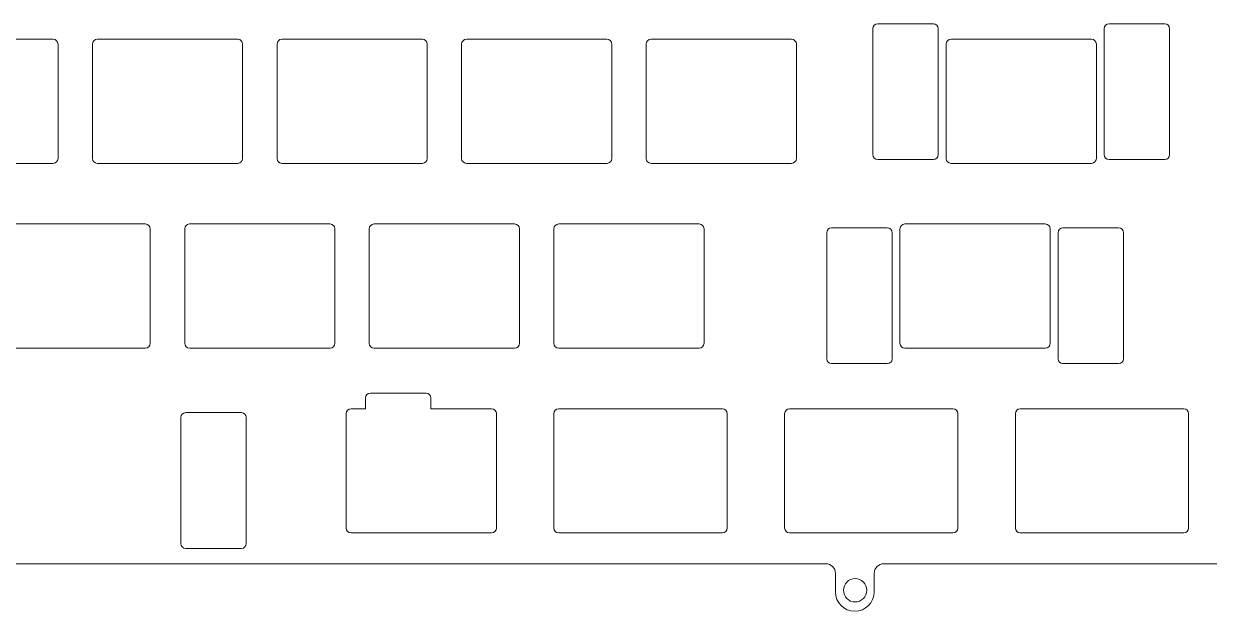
# Model space of a CAD drawing. Extents: x 132 to 481, y -549 to -243.
# Drawn here: x 294.5 to 416.9, y -372.3 to -311.7 of the extents above; entities that cross this region are included whole.
import ezdxf

# ---------------------------------------------------------------- set-up
doc = ezdxf.new("R2010")
doc.units = 0
doc.header["$MEASUREMENT"] = 0
doc.layers.add('Layer 1', color=7, linetype='Continuous')

# ---------------------------------------------------------------- blocks, each defined once
blk = doc.blocks.new('block 15')
at = {"layer": 'Layer 1', "color": 7, "lineweight": 9, "true_color": 0xffffff}
blk.add_lwpolyline([(236.67, -367.42), (377.29, -367.42)], dxfattribs=at)
blk = doc.blocks.new('block 16')
at = {"layer": 'Layer 1', "color": 7, "lineweight": 9, "true_color": 0xffffff}
blk.add_open_spline([(378.29, -368.42), (378.29, -367.87), (377.84, -367.42), (377.29, -367.42)], degree=3, dxfattribs=at)
blk = doc.blocks.new('block 17')
at = {"layer": 'Layer 1', "color": 7, "lineweight": 9, "true_color": 0xffffff}
blk.add_lwpolyline([(378.29, -368.42), (378.29, -370.32)], dxfattribs=at)
blk = doc.blocks.new('block 18')
at = {"layer": 'Layer 1', "color": 7, "lineweight": 9, "true_color": 0xffffff}
blk.add_open_spline([(378.29, -370.32), (378.29, -371.43), (379.18, -372.32), (380.29, -372.32), (381.39, -372.32), (382.29, -371.43), (382.29, -370.32)], degree=3, knots=[0, 0, 0, 0, 1, 1, 1, 2, 2, 2, 2], dxfattribs=at)
blk = doc.blocks.new('block 19')
at = {"layer": 'Layer 1', "color": 7, "lineweight": 9, "true_color": 0xffffff}
blk.add_lwpolyline([(382.29, -370.32), (382.29, -368.42)], dxfattribs=at)
blk = doc.blocks.new('block 20')
at = {"layer": 'Layer 1', "color": 7, "lineweight": 9, "true_color": 0xffffff}
blk.add_open_spline([(383.29, -367.42), (382.74, -367.42), (382.29, -367.87), (382.29, -368.42)], degree=3, dxfattribs=at)
blk = doc.blocks.new('block 21')
at = {"layer": 'Layer 1', "color": 7, "lineweight": 9, "true_color": 0xffffff}
blk.add_lwpolyline([(383.29, -367.42), (457.29, -367.42)], dxfattribs=at)
blk = doc.blocks.new('block 32')
at = {"layer": 'Layer 1', "color": 7, "lineweight": 9, "true_color": 0xffffff}
blk.add_open_spline([(379.12, -370.16), (379.12, -369.5), (379.66, -368.96), (380.32, -368.96), (380.99, -368.96), (381.52, -369.5), (381.52, -370.16), (381.52, -370.83), (380.99, -371.36), (380.32, -371.36), (379.66, -371.36), (379.12, -370.83), (379.12, -370.16)], degree=3, knots=[0, 0, 0, 0, 1, 1, 1, 2, 2, 2, 3, 3, 3, 4, 4, 4, 4], dxfattribs=at)
blk = doc.blocks.new('block 541')
at = {"layer": 'Layer 1', "color": 7, "lineweight": 9, "true_color": 0xffffff}
blk.add_lwpolyline([(283.06, -313.34), (297.56, -313.34)], dxfattribs=at)
blk = doc.blocks.new('block 542')
at = {"layer": 'Layer 1', "color": 7, "lineweight": 9, "true_color": 0xffffff}
blk.add_lwpolyline([(283.06, -326.14), (297.56, -326.14)], dxfattribs=at)
blk = doc.blocks.new('block 544')
at = {"layer": 'Layer 1', "color": 7, "lineweight": 9, "true_color": 0xffffff}
blk.add_lwpolyline([(298.06, -313.84), (298.06, -325.64)], dxfattribs=at)
blk = doc.blocks.new('block 546')
at = {"layer": 'Layer 1', "color": 7, "lineweight": 9, "true_color": 0xffffff}
blk.add_open_spline([(298.06, -313.84), (298.06, -313.57), (297.84, -313.34), (297.56, -313.34)], degree=3, dxfattribs=at)
blk = doc.blocks.new('block 548')
at = {"layer": 'Layer 1', "color": 7, "lineweight": 9, "true_color": 0xffffff}
blk.add_open_spline([(297.56, -326.14), (297.84, -326.14), (298.06, -325.92), (298.06, -325.64)], degree=3, dxfattribs=at)
blk = doc.blocks.new('block 549')
at = {"layer": 'Layer 1', "color": 7, "lineweight": 9, "true_color": 0xffffff}
blk.add_lwpolyline([(302.11, -313.34), (316.61, -313.34)], dxfattribs=at)
blk = doc.blocks.new('block 550')
at = {"layer": 'Layer 1', "color": 7, "lineweight": 9, "true_color": 0xffffff}
blk.add_lwpolyline([(302.11, -326.14), (316.61, -326.14)], dxfattribs=at)
blk = doc.blocks.new('block 551')
at = {"layer": 'Layer 1', "color": 7, "lineweight": 9, "true_color": 0xffffff}
blk.add_lwpolyline([(301.61, -313.84), (301.61, -325.64)], dxfattribs=at)
blk = doc.blocks.new('block 552')
at = {"layer": 'Layer 1', "color": 7, "lineweight": 9, "true_color": 0xffffff}
blk.add_lwpolyline([(317.11, -313.84), (317.11, -325.64)], dxfattribs=at)
blk = doc.blocks.new('block 553')
at = {"layer": 'Layer 1', "color": 7, "lineweight": 9, "true_color": 0xffffff}
blk.add_open_spline([(302.11, -313.34), (301.83, -313.34), (301.61, -313.57), (301.61, -313.84)], degree=3, dxfattribs=at)
blk = doc.blocks.new('block 554')
at = {"layer": 'Layer 1', "color": 7, "lineweight": 9, "true_color": 0xffffff}
blk.add_open_spline([(317.11, -313.84), (317.11, -313.57), (316.89, -313.34), (316.61, -313.34)], degree=3, dxfattribs=at)
blk = doc.blocks.new('block 555')
at = {"layer": 'Layer 1', "color": 7, "lineweight": 9, "true_color": 0xffffff}
blk.add_open_spline([(301.61, -325.64), (301.61, -325.92), (301.83, -326.14), (302.11, -326.14)], degree=3, dxfattribs=at)
blk = doc.blocks.new('block 556')
at = {"layer": 'Layer 1', "color": 7, "lineweight": 9, "true_color": 0xffffff}
blk.add_open_spline([(316.61, -326.14), (316.89, -326.14), (317.11, -325.92), (317.11, -325.64)], degree=3, dxfattribs=at)
blk = doc.blocks.new('block 557')
at = {"layer": 'Layer 1', "color": 7, "lineweight": 9, "true_color": 0xffffff}
blk.add_lwpolyline([(321.16, -313.34), (335.66, -313.34)], dxfattribs=at)
blk = doc.blocks.new('block 558')
at = {"layer": 'Layer 1', "color": 7, "lineweight": 9, "true_color": 0xffffff}
blk.add_lwpolyline([(321.16, -326.14), (335.66, -326.14)], dxfattribs=at)
blk = doc.blocks.new('block 559')
at = {"layer": 'Layer 1', "color": 7, "lineweight": 9, "true_color": 0xffffff}
blk.add_lwpolyline([(320.66, -313.84), (320.66, -325.64)], dxfattribs=at)
blk = doc.blocks.new('block 560')
at = {"layer": 'Layer 1', "color": 7, "lineweight": 9, "true_color": 0xffffff}
blk.add_lwpolyline([(336.16, -313.84), (336.16, -325.64)], dxfattribs=at)
blk = doc.blocks.new('block 561')
at = {"layer": 'Layer 1', "color": 7, "lineweight": 9, "true_color": 0xffffff}
blk.add_open_spline([(321.16, -313.34), (320.88, -313.34), (320.66, -313.57), (320.66, -313.84)], degree=3, dxfattribs=at)
blk = doc.blocks.new('block 562')
at = {"layer": 'Layer 1', "color": 7, "lineweight": 9, "true_color": 0xffffff}
blk.add_open_spline([(336.16, -313.84), (336.16, -313.57), (335.94, -313.34), (335.66, -313.34)], degree=3, dxfattribs=at)
blk = doc.blocks.new('block 563')
at = {"layer": 'Layer 1', "color": 7, "lineweight": 9, "true_color": 0xffffff}
blk.add_open_spline([(320.66, -325.64), (320.66, -325.92), (320.88, -326.14), (321.16, -326.14)], degree=3, dxfattribs=at)
blk = doc.blocks.new('block 564')
at = {"layer": 'Layer 1', "color": 7, "lineweight": 9, "true_color": 0xffffff}
blk.add_open_spline([(335.66, -326.14), (335.94, -326.14), (336.16, -325.92), (336.16, -325.64)], degree=3, dxfattribs=at)
blk = doc.blocks.new('block 565')
at = {"layer": 'Layer 1', "color": 7, "lineweight": 9, "true_color": 0xffffff}
blk.add_lwpolyline([(340.21, -313.34), (354.71, -313.34)], dxfattribs=at)
blk = doc.blocks.new('block 566')
at = {"layer": 'Layer 1', "color": 7, "lineweight": 9, "true_color": 0xffffff}
blk.add_lwpolyline([(340.21, -326.14), (354.71, -326.14)], dxfattribs=at)
blk = doc.blocks.new('block 567')
at = {"layer": 'Layer 1', "color": 7, "lineweight": 9, "true_color": 0xffffff}
blk.add_lwpolyline([(339.71, -313.84), (339.71, -325.64)], dxfattribs=at)
blk = doc.blocks.new('block 568')
at = {"layer": 'Layer 1', "color": 7, "lineweight": 9, "true_color": 0xffffff}
blk.add_lwpolyline([(355.21, -313.84), (355.21, -325.64)], dxfattribs=at)
blk = doc.blocks.new('block 569')
at = {"layer": 'Layer 1', "color": 7, "lineweight": 9, "true_color": 0xffffff}
blk.add_open_spline([(340.21, -313.34), (339.93, -313.34), (339.71, -313.57), (339.71, -313.84)], degree=3, dxfattribs=at)
blk = doc.blocks.new('block 570')
at = {"layer": 'Layer 1', "color": 7, "lineweight": 9, "true_color": 0xffffff}
blk.add_open_spline([(355.21, -313.84), (355.21, -313.57), (354.99, -313.34), (354.71, -313.34)], degree=3, dxfattribs=at)
blk = doc.blocks.new('block 571')
at = {"layer": 'Layer 1', "color": 7, "lineweight": 9, "true_color": 0xffffff}
blk.add_open_spline([(339.71, -325.64), (339.71, -325.92), (339.93, -326.14), (340.21, -326.14)], degree=3, dxfattribs=at)
blk = doc.blocks.new('block 572')
at = {"layer": 'Layer 1', "color": 7, "lineweight": 9, "true_color": 0xffffff}
blk.add_open_spline([(354.71, -326.14), (354.99, -326.14), (355.21, -325.92), (355.21, -325.64)], degree=3, dxfattribs=at)
blk = doc.blocks.new('block 573')
at = {"layer": 'Layer 1', "color": 7, "lineweight": 9, "true_color": 0xffffff}
blk.add_lwpolyline([(359.26, -313.34), (373.76, -313.34)], dxfattribs=at)
blk = doc.blocks.new('block 574')
at = {"layer": 'Layer 1', "color": 7, "lineweight": 9, "true_color": 0xffffff}
blk.add_lwpolyline([(359.26, -326.14), (373.76, -326.14)], dxfattribs=at)
blk = doc.blocks.new('block 575')
at = {"layer": 'Layer 1', "color": 7, "lineweight": 9, "true_color": 0xffffff}
blk.add_lwpolyline([(358.76, -313.84), (358.76, -325.64)], dxfattribs=at)
blk = doc.blocks.new('block 576')
at = {"layer": 'Layer 1', "color": 7, "lineweight": 9, "true_color": 0xffffff}
blk.add_lwpolyline([(374.26, -313.84), (374.26, -325.64)], dxfattribs=at)
blk = doc.blocks.new('block 577')
at = {"layer": 'Layer 1', "color": 7, "lineweight": 9, "true_color": 0xffffff}
blk.add_open_spline([(359.26, -313.34), (358.98, -313.34), (358.76, -313.57), (358.76, -313.84)], degree=3, dxfattribs=at)
blk = doc.blocks.new('block 578')
at = {"layer": 'Layer 1', "color": 7, "lineweight": 9, "true_color": 0xffffff}
blk.add_open_spline([(374.26, -313.84), (374.26, -313.57), (374.04, -313.34), (373.76, -313.34)], degree=3, dxfattribs=at)
blk = doc.blocks.new('block 579')
at = {"layer": 'Layer 1', "color": 7, "lineweight": 9, "true_color": 0xffffff}
blk.add_open_spline([(358.76, -325.64), (358.76, -325.92), (358.98, -326.14), (359.26, -326.14)], degree=3, dxfattribs=at)
blk = doc.blocks.new('block 580')
at = {"layer": 'Layer 1', "color": 7, "lineweight": 9, "true_color": 0xffffff}
blk.add_open_spline([(373.76, -326.14), (374.04, -326.14), (374.26, -325.92), (374.26, -325.64)], degree=3, dxfattribs=at)
blk = doc.blocks.new('block 581')
at = {"layer": 'Layer 1', "color": 7, "lineweight": 9, "true_color": 0xffffff}
blk.add_lwpolyline([(390.22, -313.34), (404.72, -313.34)], dxfattribs=at)
blk = doc.blocks.new('block 582')
at = {"layer": 'Layer 1', "color": 7, "lineweight": 9, "true_color": 0xffffff}
blk.add_lwpolyline([(390.22, -326.14), (404.72, -326.14)], dxfattribs=at)
blk = doc.blocks.new('block 583')
at = {"layer": 'Layer 1', "color": 7, "lineweight": 9, "true_color": 0xffffff}
blk.add_lwpolyline([(389.72, -313.84), (389.72, -325.64)], dxfattribs=at)
blk = doc.blocks.new('block 584')
at = {"layer": 'Layer 1', "color": 7, "lineweight": 9, "true_color": 0xffffff}
blk.add_lwpolyline([(405.22, -313.84), (405.22, -325.64)], dxfattribs=at)
blk = doc.blocks.new('block 585')
at = {"layer": 'Layer 1', "color": 7, "lineweight": 9, "true_color": 0xffffff}
blk.add_open_spline([(390.22, -313.34), (389.94, -313.34), (389.72, -313.57), (389.72, -313.84)], degree=3, dxfattribs=at)
blk = doc.blocks.new('block 586')
at = {"layer": 'Layer 1', "color": 7, "lineweight": 9, "true_color": 0xffffff}
blk.add_open_spline([(405.22, -313.84), (405.22, -313.57), (404.99, -313.34), (404.72, -313.34)], degree=3, dxfattribs=at)
blk = doc.blocks.new('block 587')
at = {"layer": 'Layer 1', "color": 7, "lineweight": 9, "true_color": 0xffffff}
blk.add_open_spline([(389.72, -325.64), (389.72, -325.92), (389.94, -326.14), (390.22, -326.14)], degree=3, dxfattribs=at)
blk = doc.blocks.new('block 588')
at = {"layer": 'Layer 1', "color": 7, "lineweight": 9, "true_color": 0xffffff}
blk.add_open_spline([(404.72, -326.14), (404.99, -326.14), (405.22, -325.92), (405.22, -325.64)], degree=3, dxfattribs=at)
blk = doc.blocks.new('block 589')
at = {"layer": 'Layer 1', "color": 7, "lineweight": 9, "true_color": 0xffffff}
blk.add_lwpolyline([(406.53, -311.74), (412.28, -311.74)], dxfattribs=at)
blk = doc.blocks.new('block 590')
at = {"layer": 'Layer 1', "color": 7, "lineweight": 9, "true_color": 0xffffff}
blk.add_lwpolyline([(406.53, -325.74), (412.28, -325.74)], dxfattribs=at)
blk = doc.blocks.new('block 591')
at = {"layer": 'Layer 1', "color": 7, "lineweight": 9, "true_color": 0xffffff}
blk.add_lwpolyline([(406.03, -312.24), (406.03, -325.24)], dxfattribs=at)
blk = doc.blocks.new('block 592')
at = {"layer": 'Layer 1', "color": 7, "lineweight": 9, "true_color": 0xffffff}
blk.add_lwpolyline([(412.78, -312.24), (412.78, -325.24)], dxfattribs=at)
blk = doc.blocks.new('block 593')
at = {"layer": 'Layer 1', "color": 7, "lineweight": 9, "true_color": 0xffffff}
blk.add_open_spline([(406.53, -311.74), (406.25, -311.74), (406.03, -311.97), (406.03, -312.24)], degree=3, dxfattribs=at)
blk = doc.blocks.new('block 594')
at = {"layer": 'Layer 1', "color": 7, "lineweight": 9, "true_color": 0xffffff}
blk.add_open_spline([(412.78, -312.24), (412.78, -311.97), (412.56, -311.74), (412.28, -311.74)], degree=3, dxfattribs=at)
blk = doc.blocks.new('block 595')
at = {"layer": 'Layer 1', "color": 7, "lineweight": 9, "true_color": 0xffffff}
blk.add_open_spline([(406.03, -325.24), (406.03, -325.52), (406.25, -325.74), (406.53, -325.74)], degree=3, dxfattribs=at)
blk = doc.blocks.new('block 596')
at = {"layer": 'Layer 1', "color": 7, "lineweight": 9, "true_color": 0xffffff}
blk.add_open_spline([(412.28, -325.74), (412.56, -325.74), (412.78, -325.52), (412.78, -325.24)], degree=3, dxfattribs=at)
blk = doc.blocks.new('block 597')
at = {"layer": 'Layer 1', "color": 7, "lineweight": 9, "true_color": 0xffffff}
blk.add_lwpolyline([(382.65, -311.74), (388.4, -311.74)], dxfattribs=at)
blk = doc.blocks.new('block 598')
at = {"layer": 'Layer 1', "color": 7, "lineweight": 9, "true_color": 0xffffff}
blk.add_lwpolyline([(382.65, -325.74), (388.4, -325.74)], dxfattribs=at)
blk = doc.blocks.new('block 599')
at = {"layer": 'Layer 1', "color": 7, "lineweight": 9, "true_color": 0xffffff}
blk.add_lwpolyline([(382.15, -312.24), (382.15, -325.24)], dxfattribs=at)
blk = doc.blocks.new('block 600')
at = {"layer": 'Layer 1', "color": 7, "lineweight": 9, "true_color": 0xffffff}
blk.add_lwpolyline([(388.9, -312.24), (388.9, -325.24)], dxfattribs=at)
blk = doc.blocks.new('block 601')
at = {"layer": 'Layer 1', "color": 7, "lineweight": 9, "true_color": 0xffffff}
blk.add_open_spline([(382.65, -311.74), (382.38, -311.74), (382.15, -311.97), (382.15, -312.24)], degree=3, dxfattribs=at)
blk = doc.blocks.new('block 602')
at = {"layer": 'Layer 1', "color": 7, "lineweight": 9, "true_color": 0xffffff}
blk.add_open_spline([(388.9, -312.24), (388.9, -311.97), (388.68, -311.74), (388.4, -311.74)], degree=3, dxfattribs=at)
blk = doc.blocks.new('block 603')
at = {"layer": 'Layer 1', "color": 7, "lineweight": 9, "true_color": 0xffffff}
blk.add_open_spline([(382.15, -325.24), (382.15, -325.52), (382.38, -325.74), (382.65, -325.74)], degree=3, dxfattribs=at)
blk = doc.blocks.new('block 604')
at = {"layer": 'Layer 1', "color": 7, "lineweight": 9, "true_color": 0xffffff}
blk.add_open_spline([(388.4, -325.74), (388.68, -325.74), (388.9, -325.52), (388.9, -325.24)], degree=3, dxfattribs=at)
blk = doc.blocks.new('block 677')
at = {"layer": 'Layer 1', "color": 7, "lineweight": 9, "true_color": 0xffffff}
blk.add_lwpolyline([(292.58, -332.39), (307.08, -332.39)], dxfattribs=at)
blk = doc.blocks.new('block 678')
at = {"layer": 'Layer 1', "color": 7, "lineweight": 9, "true_color": 0xffffff}
blk.add_lwpolyline([(292.58, -345.19), (307.08, -345.19)], dxfattribs=at)
blk = doc.blocks.new('block 680')
at = {"layer": 'Layer 1', "color": 7, "lineweight": 9, "true_color": 0xffffff}
blk.add_lwpolyline([(307.58, -332.89), (307.58, -344.69)], dxfattribs=at)
blk = doc.blocks.new('block 682')
at = {"layer": 'Layer 1', "color": 7, "lineweight": 9, "true_color": 0xffffff}
blk.add_open_spline([(307.58, -332.89), (307.58, -332.62), (307.36, -332.39), (307.08, -332.39)], degree=3, dxfattribs=at)
blk = doc.blocks.new('block 684')
at = {"layer": 'Layer 1', "color": 7, "lineweight": 9, "true_color": 0xffffff}
blk.add_open_spline([(307.08, -345.19), (307.36, -345.19), (307.58, -344.97), (307.58, -344.69)], degree=3, dxfattribs=at)
blk = doc.blocks.new('block 685')
at = {"layer": 'Layer 1', "color": 7, "lineweight": 9, "true_color": 0xffffff}
blk.add_lwpolyline([(311.63, -332.39), (326.13, -332.39)], dxfattribs=at)
blk = doc.blocks.new('block 686')
at = {"layer": 'Layer 1', "color": 7, "lineweight": 9, "true_color": 0xffffff}
blk.add_lwpolyline([(311.63, -345.19), (326.13, -345.19)], dxfattribs=at)
blk = doc.blocks.new('block 687')
at = {"layer": 'Layer 1', "color": 7, "lineweight": 9, "true_color": 0xffffff}
blk.add_lwpolyline([(311.13, -332.89), (311.13, -344.69)], dxfattribs=at)
blk = doc.blocks.new('block 688')
at = {"layer": 'Layer 1', "color": 7, "lineweight": 9, "true_color": 0xffffff}
blk.add_lwpolyline([(326.63, -332.89), (326.63, -344.69)], dxfattribs=at)
blk = doc.blocks.new('block 689')
at = {"layer": 'Layer 1', "color": 7, "lineweight": 9, "true_color": 0xffffff}
blk.add_open_spline([(311.63, -332.39), (311.36, -332.39), (311.13, -332.62), (311.13, -332.89)], degree=3, dxfattribs=at)
blk = doc.blocks.new('block 690')
at = {"layer": 'Layer 1', "color": 7, "lineweight": 9, "true_color": 0xffffff}
blk.add_open_spline([(326.63, -332.89), (326.63, -332.62), (326.41, -332.39), (326.13, -332.39)], degree=3, dxfattribs=at)
blk = doc.blocks.new('block 691')
at = {"layer": 'Layer 1', "color": 7, "lineweight": 9, "true_color": 0xffffff}
blk.add_open_spline([(311.13, -344.69), (311.13, -344.97), (311.36, -345.19), (311.63, -345.19)], degree=3, dxfattribs=at)
blk = doc.blocks.new('block 692')
at = {"layer": 'Layer 1', "color": 7, "lineweight": 9, "true_color": 0xffffff}
blk.add_open_spline([(326.13, -345.19), (326.41, -345.19), (326.63, -344.97), (326.63, -344.69)], degree=3, dxfattribs=at)
blk = doc.blocks.new('block 693')
at = {"layer": 'Layer 1', "color": 7, "lineweight": 9, "true_color": 0xffffff}
blk.add_lwpolyline([(330.68, -332.39), (345.18, -332.39)], dxfattribs=at)
blk = doc.blocks.new('block 694')
at = {"layer": 'Layer 1', "color": 7, "lineweight": 9, "true_color": 0xffffff}
blk.add_lwpolyline([(330.68, -345.19), (345.18, -345.19)], dxfattribs=at)
blk = doc.blocks.new('block 695')
at = {"layer": 'Layer 1', "color": 7, "lineweight": 9, "true_color": 0xffffff}
blk.add_lwpolyline([(330.18, -332.89), (330.18, -344.69)], dxfattribs=at)
blk = doc.blocks.new('block 696')
at = {"layer": 'Layer 1', "color": 7, "lineweight": 9, "true_color": 0xffffff}
blk.add_lwpolyline([(345.68, -332.89), (345.68, -344.69)], dxfattribs=at)
blk = doc.blocks.new('block 697')
at = {"layer": 'Layer 1', "color": 7, "lineweight": 9, "true_color": 0xffffff}
blk.add_open_spline([(330.68, -332.39), (330.41, -332.39), (330.18, -332.62), (330.18, -332.89)], degree=3, dxfattribs=at)
blk = doc.blocks.new('block 698')
at = {"layer": 'Layer 1', "color": 7, "lineweight": 9, "true_color": 0xffffff}
blk.add_open_spline([(345.68, -332.89), (345.68, -332.62), (345.46, -332.39), (345.18, -332.39)], degree=3, dxfattribs=at)
blk = doc.blocks.new('block 699')
at = {"layer": 'Layer 1', "color": 7, "lineweight": 9, "true_color": 0xffffff}
blk.add_open_spline([(330.18, -344.69), (330.18, -344.97), (330.41, -345.19), (330.68, -345.19)], degree=3, dxfattribs=at)
blk = doc.blocks.new('block 700')
at = {"layer": 'Layer 1', "color": 7, "lineweight": 9, "true_color": 0xffffff}
blk.add_open_spline([(345.18, -345.19), (345.46, -345.19), (345.68, -344.97), (345.68, -344.69)], degree=3, dxfattribs=at)
blk = doc.blocks.new('block 701')
at = {"layer": 'Layer 1', "color": 7, "lineweight": 9, "true_color": 0xffffff}
blk.add_lwpolyline([(349.73, -332.39), (364.23, -332.39)], dxfattribs=at)
blk = doc.blocks.new('block 702')
at = {"layer": 'Layer 1', "color": 7, "lineweight": 9, "true_color": 0xffffff}
blk.add_lwpolyline([(349.73, -345.19), (364.23, -345.19)], dxfattribs=at)
blk = doc.blocks.new('block 703')
at = {"layer": 'Layer 1', "color": 7, "lineweight": 9, "true_color": 0xffffff}
blk.add_lwpolyline([(349.23, -332.89), (349.23, -344.69)], dxfattribs=at)
blk = doc.blocks.new('block 704')
at = {"layer": 'Layer 1', "color": 7, "lineweight": 9, "true_color": 0xffffff}
blk.add_lwpolyline([(364.73, -332.89), (364.73, -344.69)], dxfattribs=at)
blk = doc.blocks.new('block 705')
at = {"layer": 'Layer 1', "color": 7, "lineweight": 9, "true_color": 0xffffff}
blk.add_open_spline([(349.73, -332.39), (349.46, -332.39), (349.23, -332.62), (349.23, -332.89)], degree=3, dxfattribs=at)
blk = doc.blocks.new('block 706')
at = {"layer": 'Layer 1', "color": 7, "lineweight": 9, "true_color": 0xffffff}
blk.add_open_spline([(364.73, -332.89), (364.73, -332.62), (364.51, -332.39), (364.23, -332.39)], degree=3, dxfattribs=at)
blk = doc.blocks.new('block 707')
at = {"layer": 'Layer 1', "color": 7, "lineweight": 9, "true_color": 0xffffff}
blk.add_open_spline([(349.23, -344.69), (349.23, -344.97), (349.46, -345.19), (349.73, -345.19)], degree=3, dxfattribs=at)
blk = doc.blocks.new('block 708')
at = {"layer": 'Layer 1', "color": 7, "lineweight": 9, "true_color": 0xffffff}
blk.add_open_spline([(364.23, -345.19), (364.51, -345.19), (364.73, -344.97), (364.73, -344.69)], degree=3, dxfattribs=at)
blk = doc.blocks.new('block 709')
at = {"layer": 'Layer 1', "color": 7, "lineweight": 9, "true_color": 0xffffff}
blk.add_lwpolyline([(385.45, -332.39), (399.95, -332.39)], dxfattribs=at)
blk = doc.blocks.new('block 710')
at = {"layer": 'Layer 1', "color": 7, "lineweight": 9, "true_color": 0xffffff}
blk.add_lwpolyline([(385.45, -345.19), (399.95, -345.19)], dxfattribs=at)
blk = doc.blocks.new('block 711')
at = {"layer": 'Layer 1', "color": 7, "lineweight": 9, "true_color": 0xffffff}
blk.add_lwpolyline([(384.95, -332.89), (384.95, -344.69)], dxfattribs=at)
blk = doc.blocks.new('block 712')
at = {"layer": 'Layer 1', "color": 7, "lineweight": 9, "true_color": 0xffffff}
blk.add_lwpolyline([(400.45, -332.89), (400.45, -344.69)], dxfattribs=at)
blk = doc.blocks.new('block 713')
at = {"layer": 'Layer 1', "color": 7, "lineweight": 9, "true_color": 0xffffff}
blk.add_open_spline([(385.45, -332.39), (385.18, -332.39), (384.95, -332.62), (384.95, -332.89)], degree=3, dxfattribs=at)
blk = doc.blocks.new('block 714')
at = {"layer": 'Layer 1', "color": 7, "lineweight": 9, "true_color": 0xffffff}
blk.add_open_spline([(400.45, -332.89), (400.45, -332.62), (400.23, -332.39), (399.95, -332.39)], degree=3, dxfattribs=at)
blk = doc.blocks.new('block 715')
at = {"layer": 'Layer 1', "color": 7, "lineweight": 9, "true_color": 0xffffff}
blk.add_open_spline([(384.95, -344.69), (384.95, -344.97), (385.18, -345.19), (385.45, -345.19)], degree=3, dxfattribs=at)
blk = doc.blocks.new('block 716')
at = {"layer": 'Layer 1', "color": 7, "lineweight": 9, "true_color": 0xffffff}
blk.add_open_spline([(399.95, -345.19), (400.23, -345.19), (400.45, -344.97), (400.45, -344.69)], degree=3, dxfattribs=at)
blk = doc.blocks.new('block 717')
at = {"layer": 'Layer 1', "color": 7, "lineweight": 9, "true_color": 0xffffff}
blk.add_lwpolyline([(401.77, -332.79), (407.52, -332.79)], dxfattribs=at)
blk = doc.blocks.new('block 718')
at = {"layer": 'Layer 1', "color": 7, "lineweight": 9, "true_color": 0xffffff}
blk.add_lwpolyline([(401.77, -346.79), (407.52, -346.79)], dxfattribs=at)
blk = doc.blocks.new('block 719')
at = {"layer": 'Layer 1', "color": 7, "lineweight": 9, "true_color": 0xffffff}
blk.add_lwpolyline([(401.27, -333.29), (401.27, -346.29)], dxfattribs=at)
blk = doc.blocks.new('block 720')
at = {"layer": 'Layer 1', "color": 7, "lineweight": 9, "true_color": 0xffffff}
blk.add_lwpolyline([(408.02, -333.29), (408.02, -346.29)], dxfattribs=at)
blk = doc.blocks.new('block 721')
at = {"layer": 'Layer 1', "color": 7, "lineweight": 9, "true_color": 0xffffff}
blk.add_open_spline([(401.77, -332.79), (401.49, -332.79), (401.27, -333.02), (401.27, -333.29)], degree=3, dxfattribs=at)
blk = doc.blocks.new('block 722')
at = {"layer": 'Layer 1', "color": 7, "lineweight": 9, "true_color": 0xffffff}
blk.add_open_spline([(408.02, -333.29), (408.02, -333.02), (407.79, -332.79), (407.52, -332.79)], degree=3, dxfattribs=at)
blk = doc.blocks.new('block 723')
at = {"layer": 'Layer 1', "color": 7, "lineweight": 9, "true_color": 0xffffff}
blk.add_open_spline([(401.27, -346.29), (401.27, -346.57), (401.49, -346.79), (401.77, -346.79)], degree=3, dxfattribs=at)
blk = doc.blocks.new('block 724')
at = {"layer": 'Layer 1', "color": 7, "lineweight": 9, "true_color": 0xffffff}
blk.add_open_spline([(407.52, -346.79), (407.79, -346.79), (408.02, -346.57), (408.02, -346.29)], degree=3, dxfattribs=at)
blk = doc.blocks.new('block 725')
at = {"layer": 'Layer 1', "color": 7, "lineweight": 9, "true_color": 0xffffff}
blk.add_lwpolyline([(377.89, -332.79), (383.64, -332.79)], dxfattribs=at)
blk = doc.blocks.new('block 726')
at = {"layer": 'Layer 1', "color": 7, "lineweight": 9, "true_color": 0xffffff}
blk.add_lwpolyline([(377.89, -346.79), (383.64, -346.79)], dxfattribs=at)
blk = doc.blocks.new('block 727')
at = {"layer": 'Layer 1', "color": 7, "lineweight": 9, "true_color": 0xffffff}
blk.add_lwpolyline([(377.39, -333.29), (377.39, -346.29)], dxfattribs=at)
blk = doc.blocks.new('block 728')
at = {"layer": 'Layer 1', "color": 7, "lineweight": 9, "true_color": 0xffffff}
blk.add_lwpolyline([(384.14, -333.29), (384.14, -346.29)], dxfattribs=at)
blk = doc.blocks.new('block 729')
at = {"layer": 'Layer 1', "color": 7, "lineweight": 9, "true_color": 0xffffff}
blk.add_open_spline([(377.89, -332.79), (377.61, -332.79), (377.39, -333.02), (377.39, -333.29)], degree=3, dxfattribs=at)
blk = doc.blocks.new('block 730')
at = {"layer": 'Layer 1', "color": 7, "lineweight": 9, "true_color": 0xffffff}
blk.add_open_spline([(384.14, -333.29), (384.14, -333.02), (383.92, -332.79), (383.64, -332.79)], degree=3, dxfattribs=at)
blk = doc.blocks.new('block 731')
at = {"layer": 'Layer 1', "color": 7, "lineweight": 9, "true_color": 0xffffff}
blk.add_open_spline([(377.39, -346.29), (377.39, -346.57), (377.61, -346.79), (377.89, -346.79)], degree=3, dxfattribs=at)
blk = doc.blocks.new('block 732')
at = {"layer": 'Layer 1', "color": 7, "lineweight": 9, "true_color": 0xffffff}
blk.add_open_spline([(383.64, -346.79), (383.92, -346.79), (384.14, -346.57), (384.14, -346.29)], degree=3, dxfattribs=at)
blk = doc.blocks.new('block 762')
at = {"layer": 'Layer 1', "color": 7, "lineweight": 9, "true_color": 0xffffff}
blk.add_lwpolyline([(311.24, -351.84), (316.99, -351.84)], dxfattribs=at)
blk = doc.blocks.new('block 763')
at = {"layer": 'Layer 1', "color": 7, "lineweight": 9, "true_color": 0xffffff}
blk.add_lwpolyline([(311.24, -365.84), (316.99, -365.84)], dxfattribs=at)
blk = doc.blocks.new('block 764')
at = {"layer": 'Layer 1', "color": 7, "lineweight": 9, "true_color": 0xffffff}
blk.add_lwpolyline([(310.74, -352.34), (310.74, -365.34)], dxfattribs=at)
blk = doc.blocks.new('block 765')
at = {"layer": 'Layer 1', "color": 7, "lineweight": 9, "true_color": 0xffffff}
blk.add_lwpolyline([(317.49, -352.34), (317.49, -365.34)], dxfattribs=at)
blk = doc.blocks.new('block 766')
at = {"layer": 'Layer 1', "color": 7, "lineweight": 9, "true_color": 0xffffff}
blk.add_open_spline([(311.24, -351.84), (310.97, -351.84), (310.74, -352.07), (310.74, -352.34)], degree=3, dxfattribs=at)
blk = doc.blocks.new('block 767')
at = {"layer": 'Layer 1', "color": 7, "lineweight": 9, "true_color": 0xffffff}
blk.add_open_spline([(317.49, -352.34), (317.49, -352.07), (317.27, -351.84), (316.99, -351.84)], degree=3, dxfattribs=at)
blk = doc.blocks.new('block 768')
at = {"layer": 'Layer 1', "color": 7, "lineweight": 9, "true_color": 0xffffff}
blk.add_open_spline([(310.74, -365.34), (310.74, -365.62), (310.97, -365.84), (311.24, -365.84)], degree=3, dxfattribs=at)
blk = doc.blocks.new('block 769')
at = {"layer": 'Layer 1', "color": 7, "lineweight": 9, "true_color": 0xffffff}
blk.add_open_spline([(316.99, -365.84), (317.27, -365.84), (317.49, -365.62), (317.49, -365.34)], degree=3, dxfattribs=at)
blk = doc.blocks.new('block 776')
at = {"layer": 'Layer 1', "color": 7, "lineweight": 9, "true_color": 0xffffff}
blk.add_lwpolyline([(330.3, -349.84), (336.05, -349.84)], dxfattribs=at)
blk = doc.blocks.new('block 777')
at = {"layer": 'Layer 1', "color": 7, "lineweight": 9, "true_color": 0xffffff}
blk.add_lwpolyline([(329.8, -350.34), (329.8, -351.44)], dxfattribs=at)
blk = doc.blocks.new('block 778')
at = {"layer": 'Layer 1', "color": 7, "lineweight": 9, "true_color": 0xffffff}
blk.add_lwpolyline([(336.55, -350.34), (336.55, -351.44)], dxfattribs=at)
blk = doc.blocks.new('block 779')
at = {"layer": 'Layer 1', "color": 7, "lineweight": 9, "true_color": 0xffffff}
blk.add_open_spline([(330.3, -349.84), (330.02, -349.84), (329.8, -350.07), (329.8, -350.34)], degree=3, dxfattribs=at)
blk = doc.blocks.new('block 780')
at = {"layer": 'Layer 1', "color": 7, "lineweight": 9, "true_color": 0xffffff}
blk.add_open_spline([(336.55, -350.34), (336.55, -350.07), (336.32, -349.84), (336.05, -349.84)], degree=3, dxfattribs=at)
blk = doc.blocks.new('block 784')
at = {"layer": 'Layer 1', "color": 7, "lineweight": 9, "true_color": 0xffffff}
blk.add_lwpolyline([(328.3, -364.24), (342.8, -364.24)], dxfattribs=at)
blk = doc.blocks.new('block 785')
at = {"layer": 'Layer 1', "color": 7, "lineweight": 9, "true_color": 0xffffff}
blk.add_lwpolyline([(327.8, -351.94), (327.8, -363.74)], dxfattribs=at)
blk = doc.blocks.new('block 786')
at = {"layer": 'Layer 1', "color": 7, "lineweight": 9, "true_color": 0xffffff}
blk.add_lwpolyline([(343.3, -351.94), (343.3, -363.74)], dxfattribs=at)
blk = doc.blocks.new('block 787')
at = {"layer": 'Layer 1', "color": 7, "lineweight": 9, "true_color": 0xffffff}
blk.add_open_spline([(328.3, -351.44), (328.03, -351.44), (327.8, -351.67), (327.8, -351.94)], degree=3, dxfattribs=at)
blk = doc.blocks.new('block 788')
at = {"layer": 'Layer 1', "color": 7, "lineweight": 9, "true_color": 0xffffff}
blk.add_open_spline([(343.3, -351.94), (343.3, -351.67), (343.08, -351.44), (342.8, -351.44)], degree=3, dxfattribs=at)
blk = doc.blocks.new('block 789')
at = {"layer": 'Layer 1', "color": 7, "lineweight": 9, "true_color": 0xffffff}
blk.add_open_spline([(327.8, -363.74), (327.8, -364.02), (328.03, -364.24), (328.3, -364.24)], degree=3, dxfattribs=at)
blk = doc.blocks.new('block 790')
at = {"layer": 'Layer 1', "color": 7, "lineweight": 9, "true_color": 0xffffff}
blk.add_open_spline([(342.8, -364.24), (343.08, -364.24), (343.3, -364.02), (343.3, -363.74)], degree=3, dxfattribs=at)
blk = doc.blocks.new('block 791')
at = {"layer": 'Layer 1', "color": 7, "lineweight": 9, "true_color": 0xffffff}
blk.add_lwpolyline([(349.23, -351.94), (349.23, -363.74)], dxfattribs=at)
blk = doc.blocks.new('block 792')
at = {"layer": 'Layer 1', "color": 7, "lineweight": 9, "true_color": 0xffffff}
blk.add_open_spline([(349.73, -351.44), (349.46, -351.44), (349.23, -351.67), (349.23, -351.94)], degree=3, dxfattribs=at)
blk = doc.blocks.new('block 793')
at = {"layer": 'Layer 1', "color": 7, "lineweight": 9, "true_color": 0xffffff}
blk.add_open_spline([(349.23, -363.74), (349.23, -364.02), (349.46, -364.24), (349.73, -364.24)], degree=3, dxfattribs=at)
blk = doc.blocks.new('block 794')
at = {"layer": 'Layer 1', "color": 7, "lineweight": 9, "true_color": 0xffffff}
blk.add_lwpolyline([(367.12, -351.94), (367.12, -363.74)], dxfattribs=at)
blk = doc.blocks.new('block 795')
at = {"layer": 'Layer 1', "color": 7, "lineweight": 9, "true_color": 0xffffff}
blk.add_open_spline([(367.12, -351.94), (367.12, -351.67), (366.89, -351.44), (366.62, -351.44)], degree=3, dxfattribs=at)
blk = doc.blocks.new('block 796')
at = {"layer": 'Layer 1', "color": 7, "lineweight": 9, "true_color": 0xffffff}
blk.add_open_spline([(366.62, -364.24), (366.89, -364.24), (367.12, -364.02), (367.12, -363.74)], degree=3, dxfattribs=at)
blk = doc.blocks.new('block 797')
at = {"layer": 'Layer 1', "color": 7, "lineweight": 9, "true_color": 0xffffff}
blk.add_lwpolyline([(390.93, -351.94), (390.93, -363.74)], dxfattribs=at)
blk = doc.blocks.new('block 798')
at = {"layer": 'Layer 1', "color": 7, "lineweight": 9, "true_color": 0xffffff}
blk.add_open_spline([(390.93, -351.94), (390.93, -351.67), (390.7, -351.44), (390.43, -351.44)], degree=3, dxfattribs=at)
blk = doc.blocks.new('block 799')
at = {"layer": 'Layer 1', "color": 7, "lineweight": 9, "true_color": 0xffffff}
blk.add_open_spline([(390.43, -364.24), (390.7, -364.24), (390.93, -364.02), (390.93, -363.74)], degree=3, dxfattribs=at)
blk = doc.blocks.new('block 800')
at = {"layer": 'Layer 1', "color": 7, "lineweight": 9, "true_color": 0xffffff}
blk.add_lwpolyline([(373.05, -351.94), (373.05, -363.74)], dxfattribs=at)
blk = doc.blocks.new('block 801')
at = {"layer": 'Layer 1', "color": 7, "lineweight": 9, "true_color": 0xffffff}
blk.add_open_spline([(373.55, -351.44), (373.27, -351.44), (373.05, -351.67), (373.05, -351.94)], degree=3, dxfattribs=at)
blk = doc.blocks.new('block 802')
at = {"layer": 'Layer 1', "color": 7, "lineweight": 9, "true_color": 0xffffff}
blk.add_open_spline([(373.05, -363.74), (373.05, -364.02), (373.27, -364.24), (373.55, -364.24)], degree=3, dxfattribs=at)
blk = doc.blocks.new('block 803')
at = {"layer": 'Layer 1', "color": 7, "lineweight": 9, "true_color": 0xffffff}
blk.add_lwpolyline([(396.86, -351.94), (396.86, -363.74)], dxfattribs=at)
blk = doc.blocks.new('block 804')
at = {"layer": 'Layer 1', "color": 7, "lineweight": 9, "true_color": 0xffffff}
blk.add_open_spline([(397.36, -351.44), (397.08, -351.44), (396.86, -351.67), (396.86, -351.94)], degree=3, dxfattribs=at)
blk = doc.blocks.new('block 805')
at = {"layer": 'Layer 1', "color": 7, "lineweight": 9, "true_color": 0xffffff}
blk.add_open_spline([(396.86, -363.74), (396.86, -364.02), (397.08, -364.24), (397.36, -364.24)], degree=3, dxfattribs=at)
blk = doc.blocks.new('block 806')
at = {"layer": 'Layer 1', "color": 7, "lineweight": 9, "true_color": 0xffffff}
blk.add_lwpolyline([(414.74, -351.94), (414.74, -363.74)], dxfattribs=at)
blk = doc.blocks.new('block 807')
at = {"layer": 'Layer 1', "color": 7, "lineweight": 9, "true_color": 0xffffff}
blk.add_open_spline([(414.74, -351.94), (414.74, -351.67), (414.52, -351.44), (414.24, -351.44)], degree=3, dxfattribs=at)
blk = doc.blocks.new('block 808')
at = {"layer": 'Layer 1', "color": 7, "lineweight": 9, "true_color": 0xffffff}
blk.add_open_spline([(414.24, -364.24), (414.52, -364.24), (414.74, -364.02), (414.74, -363.74)], degree=3, dxfattribs=at)

msp = doc.modelspace()

# ---------------------------------------------------------------- linework, layer by layer
at = {"layer": 'Layer 1', "color": 7, "lineweight": 9, "true_color": 0xffffff}
for points in [[(329.8, -351.44), (328.3, -351.44)], [(342.8, -351.44), (336.55, -351.44)], [(349.73, -351.44), (366.62, -351.44)], [(373.55, -351.44), (390.43, -351.44)], [(397.36, -351.44), (414.24, -351.44)], [(366.62, -364.24), (349.73, -364.24)], [(390.43, -364.24), (373.55, -364.24)], [(414.24, -364.24), (397.36, -364.24)]]:
    msp.add_lwpolyline(points, dxfattribs=at)

# ---------------------------------------------------------------- block references
at = {"layer": 'Layer 1'}
for name in ['block 601', 'block 597', 'block 602', 'block 593', 'block 589', 'block 594', 'block 599', 'block 600', 'block 591', 'block 592', 'block 541', 'block 546', 'block 544', 'block 553', 'block 551', 'block 549', 'block 554', 'block 552', 'block 561', 'block 559', 'block 557', 'block 562', 'block 560', 'block 569', 'block 567', 'block 565', 'block 570', 'block 568', 'block 577', 'block 575', 'block 573', 'block 578', 'block 576', 'block 585', 'block 583', 'block 581', 'block 586', 'block 584', 'block 603', 'block 604', 'block 595', 'block 596', 'block 542', 'block 548', 'block 555', 'block 550', 'block 556', 'block 563', 'block 558', 'block 564', 'block 571', 'block 566', 'block 572', 'block 579', 'block 574', 'block 580', 'block 598', 'block 587', 'block 582', 'block 588', 'block 590', 'block 677', 'block 682', 'block 689', 'block 685', 'block 690', 'block 697', 'block 693', 'block 698', 'block 705', 'block 701', 'block 706', 'block 729', 'block 725', 'block 730', 'block 713', 'block 709', 'block 714', 'block 721', 'block 717', 'block 722', 'block 680', 'block 687', 'block 688', 'block 695', 'block 696', 'block 703', 'block 704', 'block 727', 'block 728', 'block 711', 'block 712', 'block 719', 'block 720', 'block 684', 'block 691', 'block 692', 'block 699', 'block 700', 'block 707', 'block 708', 'block 715', 'block 716', 'block 678', 'block 686', 'block 694', 'block 702', 'block 710', 'block 731', 'block 726', 'block 732', 'block 723', 'block 718', 'block 724', 'block 779', 'block 776', 'block 780', 'block 777', 'block 778', 'block 766', 'block 764', 'block 762', 'block 767', 'block 765', 'block 787', 'block 785', 'block 788', 'block 786', 'block 792', 'block 791', 'block 795', 'block 794', 'block 801', 'block 800', 'block 798', 'block 797', 'block 804', 'block 803', 'block 807', 'block 806', 'block 789', 'block 784', 'block 790', 'block 793', 'block 796', 'block 802', 'block 799', 'block 805', 'block 808', 'block 768', 'block 769', 'block 763', 'block 15', 'block 16', 'block 20', 'block 21', 'block 17', 'block 32', 'block 19', 'block 18']:
    msp.add_blockref(name, (0, 0), dxfattribs=at)

doc.saveas('drawing.dxf')
